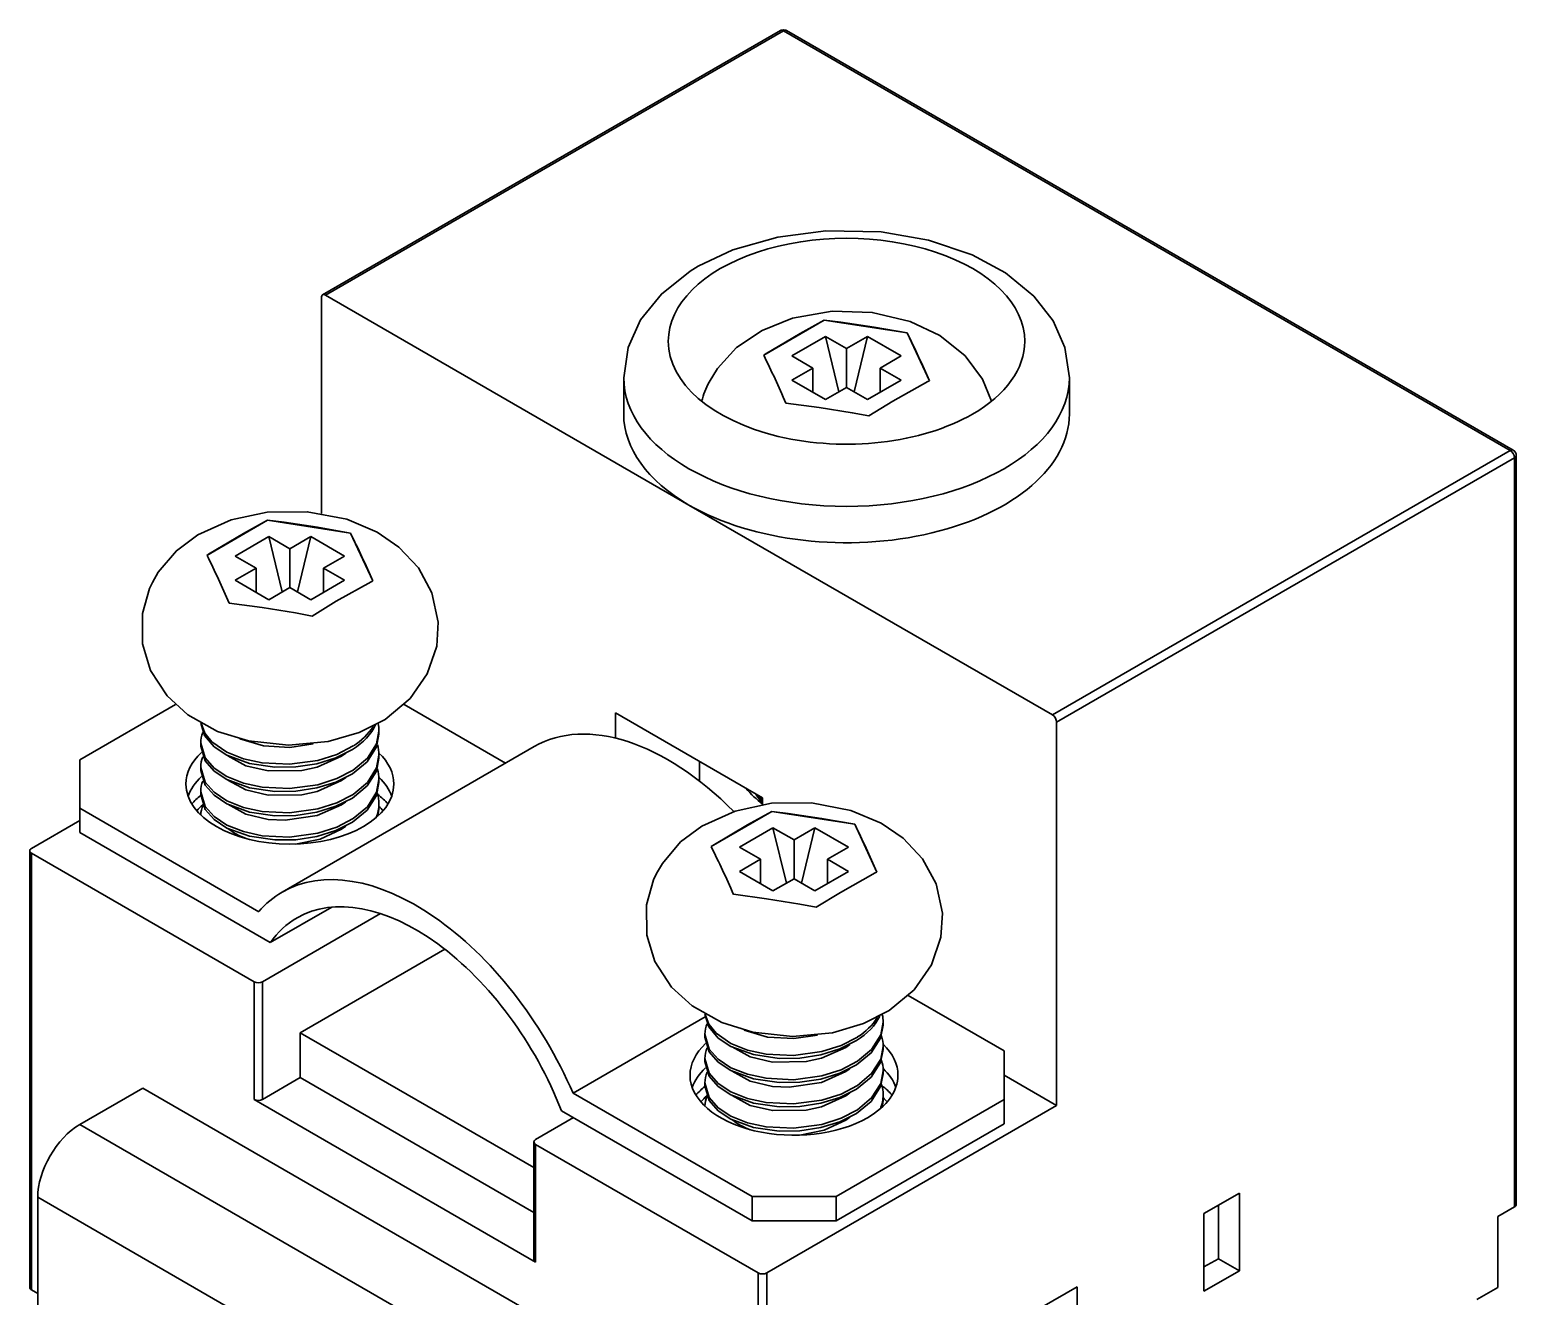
# Model space of a CAD drawing. Header units: millimetres. Extents: x -105 to 105, y -148 to 148.
# Drawn here: x 50.02 to 75.04, y -12.66 to 8.65 of the extents above; entities that cross this region are included whole.
import ezdxf

# ---------------------------------------------------------------- set-up
doc = ezdxf.new("R2010")
doc.units = ezdxf.units.MM
doc.layers.get('0').update_dxf_attribs({"lineweight": 18})

msp = doc.modelspace()

# ---------------------------------------------------------------- linework, layer by layer
at = {"color": 7, "lineweight": 35, "ltscale": 0.315152}
for p, q in [((54.945, 4.193), (62.652, 8.643)), ((54.995, 4.188), (62.702, 8.638)), ((62.702, 8.638), (74.935, 1.575)), ((62.752, 8.643), (74.985, 1.58)), ((54.924, 0.516), (54.924, 4.147)), ((61.111, 0.657), (54.995, 4.188)), ((62.369, 3.178), (63.389, 3.768)), ((63.389, 3.768), (64.783, 3.552)), ((64.783, 3.552), (65.157, 2.747)), ((62.844, 3.167), (63.409, 3.493)), ((63.409, 3.493), (63.763, 3.289)), ((63.409, 3.493), (63.635, 2.562)), ((63.763, 3.289), (64.116, 3.493)), ((63.763, 3.289), (63.763, 2.636)), ((64.116, 3.493), (63.891, 2.562)), ((64.116, 3.493), (64.682, 3.167)), ((62.369, 3.179), (62.396, 3.197)), ((63.197, 2.963), (62.844, 3.167)), ((64.682, 3.167), (64.329, 2.963)), ((60.013, 2.188), (60.013, 2.8)), ((62.844, 2.759), (63.197, 2.963)), ((63.409, 2.432), (62.844, 2.759)), ((63.197, 2.963), (63.197, 2.554)), ((64.682, 2.759), (64.116, 2.432)), ((64.329, 2.963), (64.682, 2.759)), ((64.329, 2.963), (64.329, 2.554)), ((67.513, 2.188), (67.513, 2.8)), ((63.763, 2.636), (63.409, 2.432)), ((64.116, 2.432), (63.763, 2.636)), ((65.157, 2.747), (65.13, 2.734)), ((74.935, 1.575), (67.228, -2.874)), ((75.006, 1.453), (67.298, -2.997)), ((75.006, -11.153), (75.006, 1.453)), ((75.035, -11.112), (75.035, 1.494)), ((67.228, -2.874), (61.111, 0.657)), ((52.999, -0.19), (54.02, 0.4)), ((54.02, 0.4), (55.414, 0.184)), ((53.474, -0.201), (54.04, 0.125)), ((54.04, 0.125), (54.394, -0.079)), ((54.04, 0.125), (54.266, -0.806)), ((54.394, -0.079), (54.747, 0.125)), ((54.747, 0.125), (54.522, -0.806)), ((54.747, 0.125), (55.313, -0.201)), ((55.414, 0.184), (55.788, -0.621)), ((52.999, -0.19), (53.027, -0.171)), ((53.828, -0.405), (53.474, -0.201)), ((54.394, -0.079), (54.394, -0.732)), ((55.313, -0.201), (54.959, -0.405)), ((53.474, -0.609), (53.828, -0.405)), ((53.828, -0.405), (53.828, -0.814)), ((54.959, -0.405), (55.313, -0.609)), ((54.959, -0.405), (54.959, -0.814)), ((54.04, -0.936), (53.474, -0.609)), ((54.394, -0.732), (54.04, -0.936)), ((54.747, -0.936), (54.394, -0.732)), ((55.313, -0.609), (54.747, -0.936)), ((55.788, -0.621), (55.76, -0.634)), ((50.858, -3.63), (52.47, -2.699)), ((58.025, -3.685), (56.318, -2.699)), ((59.874, -3.264), (59.874, -2.842)), ((59.874, -2.842), (62.349, -4.271)), ((67.298, -2.997), (67.298, -9.447)), ((55.894, -3.145), (55.894, -3.196)), ((52.894, -3.349), (52.894, -3.4)), ((54.265, -5.856), (58.508, -3.407)), ((50.858, -3.63), (50.858, -4.446)), ((55.265, -3.569), (55.334, -3.52)), ((55.894, -3.553), (55.894, -3.604)), ((61.288, -3.987), (61.288, -3.659)), ((52.894, -3.757), (52.894, -3.808)), ((55.265, -3.977), (55.334, -3.929)), ((55.894, -3.962), (55.894, -4.012)), ((52.894, -4.166), (52.894, -4.216)), ((50.858, -4.446), (50.858, -4.854)), ((53.869, -6.185), (50.858, -4.446)), ((55.265, -4.385), (55.334, -4.337)), ((55.894, -4.37), (55.894, -4.42)), ((61.485, -5.089), (62.505, -4.499)), ((62.349, -4.271), (62.349, -4.383)), ((62.505, -4.499), (63.9, -4.715)), ((50.858, -4.65), (50.045, -5.12)), ((55.265, -4.794), (55.334, -4.745)), ((63.9, -4.715), (64.273, -5.52)), ((50.858, -4.854), (54.065, -6.706)), ((61.96, -5.1), (62.525, -4.774)), ((62.525, -4.774), (62.879, -4.978)), ((62.525, -4.774), (62.751, -5.705)), ((62.879, -4.978), (63.232, -4.774)), ((62.879, -4.978), (62.879, -5.631)), ((63.232, -4.774), (63.007, -5.705)), ((63.232, -4.774), (63.798, -5.1)), ((50.016, -12.509), (50.016, -5.161)), ((50.045, -12.55), (50.045, -5.201)), ((53.793, -7.365), (50.045, -5.201)), ((61.485, -5.089), (61.512, -5.07)), ((62.313, -5.304), (61.96, -5.1)), ((63.798, -5.1), (63.445, -5.304)), ((61.96, -5.508), (62.313, -5.304)), ((62.313, -5.304), (62.313, -5.713)), ((63.445, -5.304), (63.798, -5.508)), ((63.445, -5.304), (63.445, -5.713)), ((62.525, -5.835), (61.96, -5.508)), ((62.879, -5.631), (62.525, -5.835)), ((63.232, -5.835), (62.879, -5.631)), ((63.798, -5.508), (63.232, -5.835)), ((64.273, -5.52), (64.246, -5.533)), ((55.922, -6.218), (53.934, -7.365)), ((54.065, -6.706), (55.101, -6.108)), ((54.57, -8.222), (57.003, -6.818)), ((53.793, -9.346), (53.793, -7.365)), ((53.934, -9.346), (53.934, -7.365)), ((64.803, -7.598), (66.414, -8.529)), ((59.161, -9.24), (61.384, -7.956)), ((58.501, -10.492), (54.57, -8.222)), ((54.57, -8.978), (54.57, -8.222)), ((61.379, -8.248), (61.379, -8.299)), ((64.379, -8.044), (64.379, -8.095)), ((63.751, -8.468), (63.819, -8.419)), ((64.379, -8.452), (64.379, -8.503)), ((61.379, -8.656), (61.379, -8.707)), ((66.414, -8.529), (66.414, -9.345)), ((53.934, -9.346), (54.57, -8.978)), ((58.501, -11.248), (54.57, -8.978)), ((63.751, -8.876), (63.819, -8.828)), ((64.379, -8.861), (64.379, -8.911)), ((67.298, -9.447), (66.414, -8.937)), ((51.919, -9.154), (50.858, -9.766)), ((60.404, -14.053), (51.919, -9.154)), ((59.161, -9.24), (62.172, -10.978)), ((61.379, -9.065), (61.379, -9.115)), ((63.751, -9.284), (63.819, -9.236)), ((58.53, -12.081), (53.793, -9.346)), ((67.298, -9.447), (62.419, -12.264)), ((63.586, -10.978), (66.414, -9.345)), ((64.379, -9.269), (64.379, -9.319)), ((66.414, -9.345), (66.414, -9.753)), ((59.167, -9.651), (58.53, -10.019)), ((62.172, -11.386), (58.964, -9.535)), ((63.586, -11.386), (66.414, -9.753)), ((63.751, -9.693), (63.819, -9.644)), ((59.343, -14.665), (50.858, -9.766)), ((58.501, -10.06), (58.501, -12.04)), ((58.53, -10.1), (58.53, -12.081)), ((62.278, -12.264), (58.53, -10.1)), ((58.636, -15.89), (50.151, -10.991)), ((50.151, -10.991), (50.151, -14.83)), ((62.172, -10.978), (62.172, -11.386)), ((63.586, -10.978), (62.172, -10.978)), ((63.586, -10.978), (63.586, -11.386)), ((70.375, -10.922), (69.779, -11.266)), ((70.375, -10.922), (70.375, -12.228)), ((70.021, -11.126), (70.021, -12.024)), ((75.006, -11.153), (74.723, -11.316)), ((63.586, -11.386), (62.172, -11.386)), ((69.779, -12.572), (69.779, -11.266)), ((74.723, -11.316), (74.723, -12.509)), ((69.779, -12.163), (70.021, -12.024)), ((69.779, -12.572), (70.375, -12.228)), ((70.375, -12.228), (70.021, -12.024)), ((62.278, -19.613), (62.278, -12.264)), ((62.419, -19.613), (62.419, -12.264)), ((67.05, -12.841), (67.646, -12.497)), ((67.646, -13.803), (67.646, -12.497)), ((74.723, -12.509), (74.369, -12.713)), ((50.151, -12.611), (50.045, -12.55))]:
    msp.add_line(p, q, dxfattribs=at)
for points in [[(62.652, 8.643), (62.702, 8.655), (62.752, 8.643)], [(67.513, 2.8), (67.438, 3.309), (67.238, 3.758), (66.915, 4.172), (66.438, 4.564), (65.876, 4.867), (65.141, 5.116), (64.347, 5.253), (63.412, 5.272), (62.607, 5.167), (61.852, 4.95), (61.266, 4.674)], [(60.013, 2.8), (60.088, 3.309), (60.297, 3.773), (60.646, 4.208), (61.131, 4.592), (61.266, 4.674)], [(66.201, 2.404), (66.05, 2.775), (65.758, 3.17), (65.333, 3.511), (64.835, 3.747), (64.195, 3.899), (63.522, 3.918), (62.855, 3.8), (62.341, 3.595), (61.911, 3.306), (61.591, 2.957), (61.449, 2.724)], [(63.389, 3.768), (62.981, 3.544), (62.396, 3.197)], [(64.783, 3.552), (64.226, 3.651), (63.666, 3.736), (63.389, 3.768)], [(64.136, 2.158), (64.544, 2.406), (65.13, 2.734)], [(62.742, 2.374), (63.3, 2.3), (63.86, 2.211), (64.136, 2.158)], [(56.707, -2.183), (56.866, -1.715), (56.891, -1.311), (56.785, -0.819), (56.557, -0.399), (56.23, -0.049), (55.862, 0.202), (55.35, 0.418), (54.687, 0.545), (54.014, 0.537), (53.404, 0.407), (52.843, 0.155), (52.485, -0.113), (52.179, -0.473), (52.08, -0.644)], [(54.02, 0.4), (53.612, 0.176), (53.027, -0.171)], [(55.414, 0.184), (54.857, 0.283), (54.296, 0.367), (54.02, 0.4)], [(56.707, -2.183), (56.417, -2.599), (55.997, -2.949), (55.563, -3.17), (55.04, -3.323), (54.37, -3.385), (53.7, -3.313), (53.178, -3.151), (52.679, -2.873), (52.331, -2.556), (52.051, -2.125), (51.915, -1.681), (51.912, -1.17), (52.03, -0.75), (52.08, -0.644)], [(54.767, -1.21), (55.175, -0.962), (55.76, -0.634)], [(53.373, -0.994), (53.93, -1.068), (54.491, -1.157), (54.767, -1.21)], [(52.894, -3.012), (52.958, -3.223), (53.12, -3.413), (53.333, -3.553)], [(52.9, -3.015), (52.961, -3.179), (53.082, -3.329), (53.333, -3.502)], [(55.446, -3.864), (55.694, -3.662), (55.852, -3.413), (55.894, -3.196)], [(55.462, -3.803), (55.701, -3.603), (55.854, -3.359), (55.894, -3.145)], [(52.894, -3.349), (52.967, -3.597), (53.118, -3.769), (53.333, -3.911)], [(52.894, -3.4), (52.967, -3.647), (53.118, -3.819), (53.333, -3.961)], [(55.462, -3.395), (55.185, -3.539), (54.863, -3.641), (54.386, -3.705), (53.925, -3.682), (53.612, -3.614), (53.333, -3.502)], [(55.446, -3.456), (55.168, -3.596), (54.848, -3.695), (54.494, -3.749), (54.143, -3.754), (53.712, -3.692), (53.333, -3.553)], [(53.553, -3.278), (53.95, -3.397), (54.392, -3.421), (54.788, -3.362)], [(53.352, -3.562), (53.655, -3.729), (54.031, -3.817), (54.598, -3.808), (54.853, -3.753), (55.265, -3.569)], [(55.446, -4.273), (55.694, -4.07), (55.852, -3.822), (55.894, -3.604)], [(55.462, -4.212), (55.701, -4.011), (55.854, -3.767), (55.894, -3.553)], [(52.894, -3.757), (52.967, -4.005), (53.118, -4.177), (53.333, -4.319)], [(52.894, -3.808), (52.967, -4.056), (53.118, -4.227), (53.333, -4.369)], [(55.462, -3.803), (55.185, -3.947), (54.863, -4.049), (54.386, -4.114), (53.925, -4.09), (53.612, -4.022), (53.333, -3.911)], [(55.446, -3.864), (55.168, -4.004), (54.848, -4.103), (54.494, -4.158), (54.143, -4.162), (53.712, -4.1), (53.333, -3.961)], [(53.352, -3.97), (53.655, -4.137), (54.031, -4.225), (54.598, -4.217), (54.853, -4.161), (55.265, -3.977)], [(55.462, -4.62), (55.701, -4.419), (55.854, -4.176), (55.894, -3.962)], [(52.894, -4.166), (52.967, -4.413), (53.118, -4.585), (53.333, -4.727)], [(52.894, -4.216), (52.967, -4.464), (53.118, -4.636), (53.333, -4.778)], [(55.462, -4.212), (55.185, -4.355), (54.863, -4.457), (54.386, -4.522), (53.925, -4.499), (53.612, -4.43), (53.333, -4.319)], [(55.446, -4.681), (55.694, -4.478), (55.852, -4.23), (55.894, -4.012)], [(55.446, -4.273), (55.168, -4.412), (54.848, -4.511), (54.494, -4.566), (54.143, -4.571), (53.712, -4.508), (53.333, -4.369)], [(53.352, -4.378), (53.655, -4.545), (54.031, -4.634), (54.313, -4.648), (54.853, -4.569), (55.265, -4.385)], [(65.193, -7.082), (65.352, -6.614), (65.376, -6.21), (65.27, -5.718), (65.042, -5.298), (64.715, -4.948), (64.348, -4.697), (63.836, -4.481), (63.172, -4.354), (62.5, -4.362), (61.889, -4.492), (61.328, -4.744), (60.971, -5.012), (60.665, -5.372), (60.565, -5.543)], [(62.505, -4.499), (62.097, -4.723), (61.512, -5.07)], [(63.9, -4.715), (63.342, -4.616), (62.782, -4.532), (62.505, -4.499)], [(55.462, -4.62), (55.185, -4.763), (54.863, -4.866), (54.386, -4.93), (53.925, -4.907), (53.612, -4.838), (53.333, -4.727)], [(55.446, -4.681), (55.168, -4.821), (54.848, -4.92), (54.494, -4.974), (54.143, -4.979), (53.712, -4.916), (53.333, -4.778)], [(54.489, -5.047), (54.902, -4.963), (55.265, -4.794)], [(65.193, -7.082), (64.902, -7.498), (64.482, -7.848), (64.049, -8.069), (63.525, -8.222), (62.855, -8.284), (62.185, -8.212), (61.663, -8.05), (61.164, -7.772), (60.817, -7.454), (60.537, -7.023), (60.4, -6.58), (60.397, -6.069), (60.515, -5.649), (60.565, -5.543)], [(63.253, -6.109), (63.661, -5.861), (64.246, -5.533)], [(61.858, -5.893), (62.416, -5.967), (62.976, -6.056), (63.253, -6.109)], [(61.379, -7.911), (61.443, -8.122), (61.605, -8.312), (61.818, -8.452)], [(61.385, -7.914), (61.447, -8.078), (61.568, -8.228), (61.818, -8.401)], [(61.379, -8.248), (61.453, -8.496), (61.603, -8.668), (61.818, -8.81)], [(62.038, -8.177), (62.435, -8.296), (62.877, -8.32), (63.273, -8.261)], [(63.931, -8.763), (64.179, -8.561), (64.337, -8.312), (64.379, -8.095)], [(63.948, -8.702), (64.186, -8.502), (64.339, -8.258), (64.379, -8.044)], [(61.379, -8.299), (61.453, -8.546), (61.603, -8.718), (61.818, -8.86)], [(63.948, -8.294), (63.67, -8.438), (63.348, -8.54), (62.872, -8.604), (62.41, -8.581), (62.097, -8.513), (61.818, -8.401)], [(63.931, -8.355), (63.653, -8.495), (63.333, -8.594), (62.979, -8.648), (62.628, -8.653), (62.197, -8.591), (61.818, -8.452)], [(61.837, -8.461), (62.14, -8.628), (62.516, -8.716), (63.084, -8.707), (63.339, -8.652), (63.751, -8.468)], [(63.931, -9.172), (64.179, -8.969), (64.337, -8.721), (64.379, -8.503)], [(63.948, -9.111), (64.186, -8.91), (64.339, -8.666), (64.379, -8.452)], [(61.379, -8.656), (61.453, -8.904), (61.603, -9.076), (61.818, -9.218)], [(61.379, -8.707), (61.453, -8.955), (61.603, -9.126), (61.818, -9.268)], [(63.948, -8.702), (63.67, -8.846), (63.348, -8.948), (62.872, -9.013), (62.41, -8.989), (62.097, -8.921), (61.818, -8.81)], [(63.931, -8.763), (63.653, -8.903), (63.333, -9.002), (62.979, -9.056), (62.628, -9.061), (62.197, -8.999), (61.818, -8.86)], [(61.837, -8.869), (62.14, -9.036), (62.516, -9.124), (62.799, -9.139), (63.339, -9.06), (63.751, -8.876)], [(63.931, -9.58), (64.179, -9.377), (64.337, -9.129), (64.379, -8.911)], [(63.948, -9.519), (64.186, -9.318), (64.339, -9.075), (64.379, -8.861)], [(61.379, -9.065), (61.453, -9.312), (61.603, -9.484), (61.818, -9.626)], [(61.379, -9.115), (61.453, -9.363), (61.603, -9.535), (61.818, -9.677)], [(63.948, -9.111), (63.67, -9.254), (63.348, -9.356), (62.872, -9.421), (62.41, -9.398), (62.097, -9.329), (61.818, -9.218)], [(63.931, -9.172), (63.653, -9.311), (63.333, -9.41), (62.979, -9.465), (62.628, -9.47), (62.197, -9.407), (61.818, -9.268)], [(61.837, -9.277), (62.14, -9.444), (62.516, -9.533), (63.084, -9.524), (63.339, -9.468), (63.751, -9.284)], [(63.948, -9.519), (63.67, -9.662), (63.348, -9.765), (62.872, -9.829), (62.41, -9.806), (62.097, -9.737), (61.818, -9.626)], [(63.931, -9.58), (63.653, -9.72), (63.333, -9.819), (62.979, -9.873), (62.628, -9.878), (62.197, -9.815), (61.818, -9.677)], [(62.975, -9.946), (63.388, -9.862), (63.751, -9.693)]]:
    msp.add_lwpolyline(points, dxfattribs=at)
for centre, radius, start, end in [((49.341, -4.1), 17.235, 23.4088, 26.3592), ((46.926, -4.474), 17.235, 23.4086, 26.3591), ((62.97, 1.949), 1.707, 152.9867, 164.541), ((74.935, 1.494), 0.1, 0, 60), ((39.972, -7.468), 17.235, 23.4088, 26.3592), ((37.557, -7.842), 17.235, 23.4086, 26.3591), ((53.344, -3.352), 0.451, 156.2913, 179.6966), ((54.913, -2.496), 1.053, 301.4681, 327.4202), ((55.308, -3.146), 0.586, 0.0421, 12.457), ((55.3, -3.555), 0.594, 0.1191, 17.6356), ((53.344, -3.76), 0.451, 156.2913, 179.6966), ((53.344, -4.168), 0.451, 156.2913, 179.6966), ((55.3, -3.963), 0.594, 0.1191, 17.6356), ((55.3, -4.371), 0.594, 0.1191, 17.6356), ((63.027, -3.708), 0.936, 212.0332, 223.6175), ((62.748, -4.101), 0.486, 195.4316, 204.9516), ((62.809, -4.022), 0.554, 203.5491, 213.8123), ((53.347, -4.577), 0.454, 156.3451, 177.6571), ((55.289, -4.367), 0.605, 337.2623, 359.7459), ((55.303, -4.42), 0.59, 344.3565, 359.925), ((48.457, -12.367), 17.235, 23.4088, 26.3592), ((54.001, -3.962), 1.05, 231.7822, 250.9081), ((46.042, -12.741), 17.235, 23.4086, 26.3591), ((63.398, -7.395), 1.053, 301.4681, 327.4202), ((63.793, -8.045), 0.586, 0.0421, 12.457), ((61.83, -8.251), 0.451, 156.2913, 179.6966), ((61.83, -8.659), 0.451, 156.2913, 179.6966), ((63.785, -8.454), 0.594, 0.1191, 17.6356), ((63.785, -8.862), 0.594, 0.1191, 17.6356), ((61.83, -9.067), 0.451, 156.2913, 179.6966), ((63.785, -9.27), 0.594, 0.1191, 17.6356), ((61.832, -9.476), 0.454, 156.3451, 177.6571), ((63.774, -9.266), 0.605, 337.2623, 359.7459), ((63.789, -9.319), 0.59, 344.3565, 359.925), ((62.486, -8.861), 1.05, 231.7822, 250.9081)]:
    msp.add_arc(centre, radius, start, end, dxfattribs=at)
for centre, major_axis, ratio, start_param, end_param in [((62.702, 8.557), (0.05, -0.0866), 0.57735, 2.356194, 3.141593), ((62.702, 8.557), (-0.05, -0.0866), 0.57735, 3.141593, 3.926991), ((63.763, 3.413), (3, 0), 0.57735, 0, 3.141593), ((54.995, 4.107), (0.05, -0.0866), 0.57735, 3.141593, 3.926991), ((54.995, 4.107), (0.05, -0.0866), 0.57735, 2.356194, 3.141593), ((63.763, 3.413), (3, 0), 0.57735, 3.141593, 5.497787), ((63.763, 3.413), (3, 0), 0.57735, 5.497787, 6.283185), ((63.763, 2.8), (3.75, 0), 0.57735, 3.141593, 6.283185), ((63.763, 2.188), (3.75, 0), 0.57735, 3.141593, 3.926991), ((63.763, 2.188), (3.75, 0), 0.57735, 3.926991, 6.283185), ((74.935, 1.494), (-0.05, -0.0866), 0.57735, 3.141593, 3.926991), ((74.935, 1.494), (-0.05, 0.0866), 0.57735, 3.926991, 5.497787), ((74.935, 1.494), (-0.1, 0), 0.57735, 2.356194, 3.141593), ((60.758, -7.304), (2.25, -3.897), 0.57735, 2.000526, 3.141593), ((67.228, -2.956), (0.05, -0.0866), 0.57735, 0.785398, 2.356194), ((54.27, -2.793), (1.624, 0.009), 0.595577, 5.519324, 6.012705), ((54.394, -4.038), (1.75, 0), 0.57735, 2.586195, 3.141593), ((54.394, -4.038), (1.75, 0), 0.57735, 0, 0.542415), ((54.394, -4.446), (-1.75, 0), 0.57735, 5.727788, 6.080032), ((54.394, -4.446), (-1.75, 0), 0.57735, 3.344748, 3.684007), ((54.394, -4.038), (1.75, 0), 0.57735, 3.141593, 6.283185), ((54.394, -4.854), (-1.85, 0), 0.57735, 5.657747, 5.815278), ((54.394, -4.854), (-1.85, 0), 0.57735, 3.6095, 3.786546), ((62.525, -3.268), (-0.75, 1.299), 0.57735, 1.91081, 2.188746), ((54.394, -4.936), (-1.75, 0), 0.57735, 5.706508, 5.822606), ((54.394, -4.936), (-1.75, 0), 0.57735, 3.602172, 3.682694), ((50.116, -5.161), (-0.1, 0), 0.57735, 5.497787, 6.283185), ((50.116, -5.161), (-0.1, 0), 0.57735, 0, 0.785398), ((56.515, -9.753), (2.25, -3.897), 0.57735, 1.374429, 3.141593), ((56.515, -9.753), (2.25, -3.897), 0.57735, 3.141593, 3.33796), ((56.515, -9.753), (2, -3.464), 0.57735, 1.308997, 3.141593), ((56.515, -9.753), (2, -3.464), 0.57735, 3.141593, 3.403392), ((53.863, -7.324), (-0.1, 0), 0.57735, 0.785398, 2.356194), ((62.755, -7.692), (1.624, 0.009), 0.595577, 5.519324, 6.012705), ((62.879, -8.937), (1.75, 0), 0.57735, 2.586195, 3.141593), ((62.879, -8.937), (1.75, 0), 0.57735, 0, 0.542415), ((62.879, -8.937), (1.75, 0), 0.57735, 3.141593, 5.497787), ((62.879, -9.345), (-1.75, 0), 0.57735, 5.727788, 6.080032), ((62.879, -8.937), (1.75, 0), 0.57735, 5.497787, 6.283185), ((62.879, -9.345), (-1.75, 0), 0.57735, 3.344748, 3.684007), ((62.879, -9.753), (-1.85, 0), 0.57735, 5.657747, 5.815278), ((62.879, -9.753), (-1.85, 0), 0.57735, 3.6095, 3.786546), ((53.863, -9.305), (-0.1, 0), 0.57735, 0.785398, 2.356194), ((62.879, -9.835), (-1.75, 0), 0.57735, 5.706508, 5.822606), ((62.879, -9.835), (-1.75, 0), 0.57735, 3.602172, 3.682694), ((50.858, -10.583), (0.5, 0.866), 0.57735, 0.785398, 2.356194), ((58.601, -10.06), (-0.1, 0), 0.57735, 5.497787, 6.283185), ((58.601, -10.06), (-0.1, 0), 0.57735, 0, 0.785398), ((74.935, -11.112), (0.1, 0), 0.57735, 5.497787, 6.283185), ((58.601, -12.04), (-0.1, 0), 0.57735, 0, 0.785398), ((50.116, -12.509), (0.1, 0), 0.57735, 3.141593, 3.926991), ((62.349, -12.223), (-0.1, 0), 0.57735, 0.785398, 2.356194)]:
    msp.add_ellipse(centre, major_axis=major_axis, ratio=ratio, start_param=start_param, end_param=end_param, dxfattribs=at)

doc.saveas('drawing.dxf')
